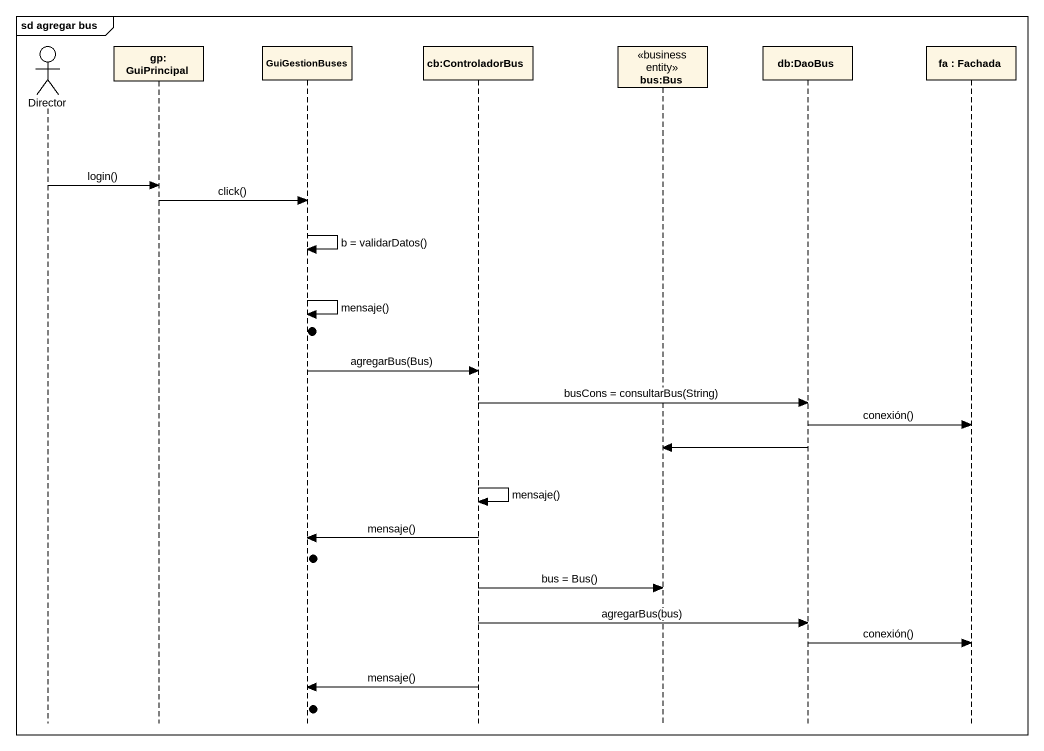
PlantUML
@startuml
mainframe sd agregar bus
hide footbox
actor Director
participant "gp: GuiPrincipal" as gp_GuiPrincipal
participant GuiGestionBuses
participant "cb:ControladorBus" as cb_ControladorBus
participant "bus:Bus" as bus_Bus <<business entity>>
participant "db:DaoBus" as db_DaoBus
participant "fa : Fachada" as fa_Fachada

Director -> gp_GuiPrincipal : login()
gp_GuiPrincipal -> GuiGestionBuses : click()
GuiGestionBuses -> GuiGestionBuses : b = validarDatos()
GuiGestionBuses -> GuiGestionBuses : mensaje()
GuiGestionBuses -> cb_ControladorBus : agregarBus(Bus)
cb_ControladorBus -> db_DaoBus : busCons = consultarBus(String)
db_DaoBus -> fa_Fachada : conexión()
db_DaoBus -> bus_Bus
cb_ControladorBus -> cb_ControladorBus : mensaje()
cb_ControladorBus -> GuiGestionBuses : mensaje()
cb_ControladorBus -> bus_Bus : bus = Bus()
cb_ControladorBus -> db_DaoBus : agregarBus(bus)
db_DaoBus -> fa_Fachada : conexión()
cb_ControladorBus -> GuiGestionBuses : mensaje()
@enduml
